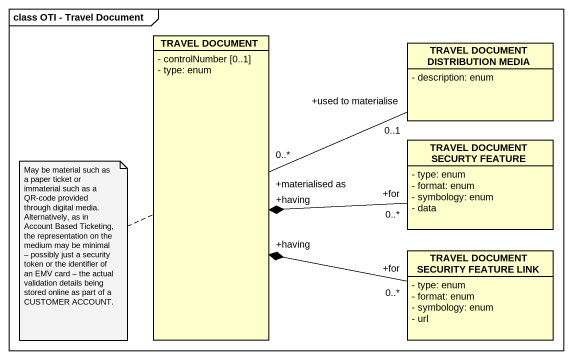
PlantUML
@startuml
mainframe class OTI - Travel Document
hide circle
hide empty members
skinparam classAttributeIconSize 0
class "TRAVEL DOCUMENT" as TRAVEL_DOCUMENT {
  - controlNumber [0..1]
  - type: enum
}
class "TRAVEL DOCUMENT DISTRIBUTION MEDIA" as TRAVEL_DOCUMENT_2 {
  - description: enum
}
class "TRAVEL DOCUMENT SECURTY FEATURE" as TRAVEL_DOCUMENT_SECURTY {
  - type: enum
  - format: enum
  - symbology: enum
  - data
}
class "TRAVEL DOCUMENT SECURITY FEATURE LINK" as TRAVEL_DOCUMENT_SECURITY {
  - type: enum
  - format: enum
  - symbology: enum
  - url
}
TRAVEL_DOCUMENT_2 "+used to materialise\n0..1" -left- "+materialised as\n0..*" TRAVEL_DOCUMENT
TRAVEL_DOCUMENT_SECURTY "+for\n0..*" -left-* "+having" TRAVEL_DOCUMENT
TRAVEL_DOCUMENT_SECURITY "+for\n0..*" -left-* "+having" TRAVEL_DOCUMENT
note left of TRAVEL_DOCUMENT
  May be material such as a paper ticket or immaterial such as a QR-code provided through digital media.
  Alternatively, as in Account Based Ticketing, the representation on the medium may be minimal – possibly just a security token or the identifier of an EMV card – the actual validation details being stored online as part of a CUSTOMER ACCOUNT.
end note
@enduml
